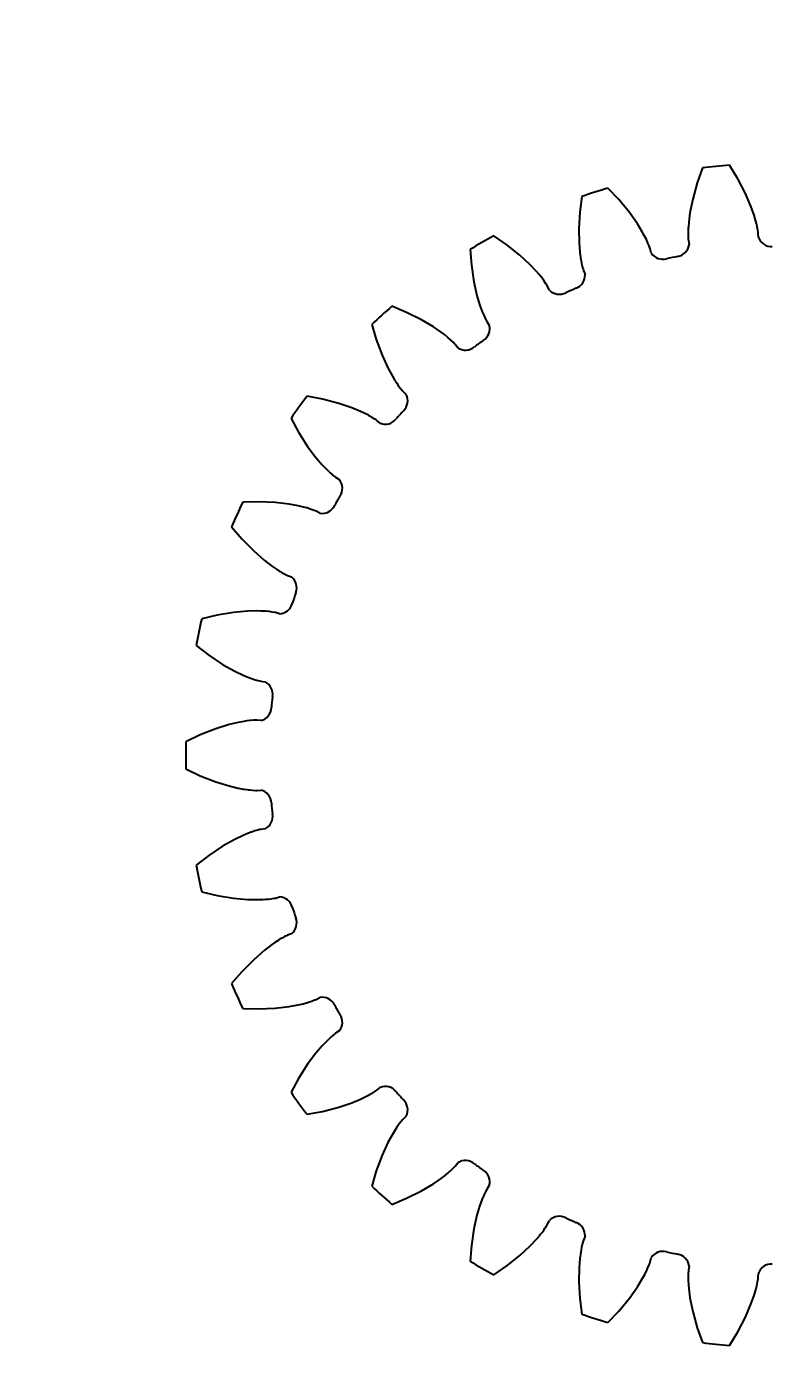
# Model space of a CAD drawing. Extents: x -3282 to 4846, y -1718 to 1845.
# Drawn here: x 65.1 to 125.5, y -8.3 to 100.2 of the extents above; entities that cross this region are included whole.
import ezdxf

# ---------------------------------------------------------------- set-up
doc = ezdxf.new("R2010")
doc.units = 0
doc.layers.get('0').update_dxf_attribs({"linetype": 'CONTINUOUS'})
doc.layers.add('DIMENSION', color=7, linetype='CONTINUOUS')
doc.layers.add('OUTLINE', color=7, linetype='CONTINUOUS')
doc.styles.add('VCDSTYLE14', font='DejaVu Sans Mono')
doc.dimstyles.get("Standard").update_dxf_attribs({"dimtxt": 2.5, "dimasz": 2.5, "dimexe": 1.25, "dimexo": 0.625, "dimtad": 1, "dimcen": 2.5, "dimazin": 3, "dimtfac": 1, "dimtmove": 0, "dimatfit": 3})

# ---------------------------------------------------------------- blocks, each defined once
blk = doc.blocks.new('*D0')
at = {"layer": 'DIMENSION'}
for p, q in [((1920.409424, 1586.460938), (1879.283569, 1563.877319)), ((1904.027975, 1583.74002), (1879.283569, 1563.877319)), ((1879.283569, 1563.877319), (1909.322672, 1574.098123)), ((1874.299874, 1572.952921), (1879.765015, 1563.000732)), ((1867.343814, 1569.133104), (1872.808838, 1559.180908)), ((1872.327515, 1560.057495), (1879.283569, 1563.877319)), ((1872.327515, 1560.057495), (1842.288417, 1549.836677)), ((1846.031494, 1545.617432), (1872.327515, 1560.057495)), ((1847.583118, 1540.194783), (1872.327515, 1560.057495))]:
    blk.add_line(p, q, dxfattribs=at)
at = {"layer": 'DIMENSION', "style": 'VCDSTYLE14'}
blk.add_text('7.9', height=20, rotation=28.77, dxfattribs=at).set_placement((1873.20752, 1561.681519))
blk = doc.blocks.new('*D1')
at = {"layer": 'DIMENSION'}
for p, q in [((1893.807739, 1612.206177), (1887.669786, 1643.337159)), ((1877.409754, 1639.370834), (1893.807739, 1612.206177)), ((1882.990479, 1640.18811), (1893.807739, 1612.206177)), ((1867.365429, 1601.984106), (1894.740479, 1612.566772)), ((1893.807739, 1612.206177), (1917.175781, 1551.758423)), ((1890.733437, 1541.536361), (1918.108521, 1552.119019)), ((1934.379883, 1507.255249), (1917.175781, 1551.758423)), ((1933.573797, 1524.593784), (1917.175781, 1551.758423)), ((1917.175781, 1551.758423), (1923.313769, 1520.627448))]:
    blk.add_line(p, q, dxfattribs=at)
at = {"layer": 'DIMENSION', "style": 'VCDSTYLE14'}
blk.add_text('64.8', height=20, rotation=291.14, dxfattribs=at).set_placement((1910.167725, 1572.65979))
blk = doc.blocks.new('*D2')
at = {"layer": 'DIMENSION'}
for p, q in [((1890.443099, 1628.95426), (1863.278442, 1612.556274)), ((1891.260376, 1623.373535), (1863.278442, 1612.556274)), ((1863.278442, 1612.556274), (1894.409424, 1618.694227)), ((1867.365429, 1601.984106), (1862.917847, 1613.489014)), ((1848.354736, 1606.786987), (1863.278442, 1612.556274)), ((1852.441755, 1596.214883), (1847.994141, 1607.719727)), ((1848.354736, 1606.786987), (1817.223763, 1600.648989)), ((1820.372925, 1595.969727), (1848.354736, 1606.786987)), ((1821.190104, 1590.388962), (1848.354736, 1606.786987))]:
    blk.add_line(p, q, dxfattribs=at)
at = {"layer": 'DIMENSION', "style": 'VCDSTYLE14'}
blk.add_text('16', height=20, rotation=21.14, dxfattribs=at).set_placement((1855.276367, 1610.534912))
blk = doc.blocks.new('*D3')
at = {"layer": 'DIMENSION'}
for p, q in [((2720.820225, 518.82797), (2690.862793, 508.370209)), ((2720.47168, 513.198486), (2690.862793, 508.370209)), ((2455.580078, 470.00296), (2690.862793, 508.370209)), ((2690.862793, 508.370209), (2722.590595, 507.971368)), ((2260.59668, 438.207214), (2455.580078, 470.00296)), ((2455.580078, 470.00296), (2423.852276, 470.401786)), ((2425.622651, 459.545186), (2455.580078, 470.00296))]:
    blk.add_line(p, q, dxfattribs=at)
at = {"layer": 'DIMENSION', "style": 'VCDSTYLE14'}
blk.add_text('%%c 238.4', height=20, rotation=9.26, dxfattribs=at).set_placement((2264.383545, 439.837952))

msp = doc.modelspace()

# ---------------------------------------------------------------- linework, layer by layer
at = {"color": 1}
for p, q in [((122.73853, 87.841848), (122.073485, 88.939137)), ((122.73853, 87.841848), (122.073485, 88.939137)), ((119.875691, 88.70814), (119.453319, 87.496558)), ((119.875691, 88.70814), (119.453319, 87.496558)), ((123.36426, 86.638922), (122.73853, 87.841848)), ((123.36426, 86.638922), (122.73853, 87.841848)), ((113.09064, 86.144129), (112.21199, 87.079169)), ((113.09064, 86.144129), (112.21199, 87.079169)), ((119.453319, 87.496558), (119.091364, 86.189823)), ((119.453319, 87.496558), (119.091364, 86.189823)), ((110.11025, 86.396274), (109.949009, 85.123351)), ((110.11025, 86.396274), (109.949009, 85.123351)), ((113.952799, 85.097587), (113.09064, 86.144129)), ((113.952799, 85.097587), (113.09064, 86.144129)), ((119.091364, 86.189823), (118.869254, 85.081464)), ((119.091364, 86.189823), (118.869254, 85.081464)), ((123.811957, 85.600963), (123.36426, 86.638922)), ((123.811957, 85.600963), (123.36426, 86.638922)), ((109.949009, 85.123351), (109.86665, 83.769917)), ((109.949009, 85.123351), (109.86665, 83.769917)), ((114.606517, 84.175391), (113.952799, 85.097587)), ((114.606517, 84.175391), (113.952799, 85.097587)), ((118.869254, 85.081464), (118.769369, 84.327454)), ((118.869254, 85.081464), (118.769369, 84.327454)), ((124.066427, 84.8842), (123.811957, 85.600963)), ((124.066427, 84.8842), (123.811957, 85.600963)), ((124.159493, 84.57754), (124.066427, 84.884199)), ((124.159493, 84.57754), (124.066427, 84.884199)), ((124.257482, 84.210737), (124.159493, 84.57754)), ((124.257482, 84.210737), (124.159493, 84.57754)), ((109.86665, 83.769917), (109.879834, 82.639599)), ((109.86665, 83.769917), (109.879834, 82.639599)), ((115.004449, 83.527198), (114.606517, 84.175391)), ((115.004449, 83.527198), (114.606517, 84.175391)), ((115.15924, 83.246589), (115.004449, 83.527198)), ((115.15924, 83.246589), (115.004449, 83.527198)), ((118.719417, 83.496814), (118.71852, 83.392958)), ((118.719417, 83.496814), (118.71852, 83.392958)), ((118.722224, 83.619691), (118.719417, 83.496814)), ((118.722224, 83.619691), (118.719417, 83.496814)), ((118.73224, 83.852279), (118.722224, 83.619691)), ((118.73224, 83.852279), (118.722224, 83.619691)), ((118.736649, 83.926751), (118.73224, 83.852279)), ((118.736649, 83.926751), (118.73224, 83.852279)), ((118.769369, 84.327458), (118.736649, 83.926751)), ((118.769369, 84.327458), (118.736649, 83.926751)), ((124.259694, 84.201705), (124.257482, 84.210737)), ((124.259694, 84.201705), (124.257482, 84.210737)), ((124.310459, 83.980688), (124.259694, 84.201705)), ((124.310459, 83.98069), (124.259694, 84.201705)), ((124.325598, 83.908265), (124.310459, 83.98069)), ((124.325598, 83.908265), (124.310459, 83.980688)), ((124.369254, 83.670691), (124.325598, 83.908265)), ((124.369254, 83.670691), (124.325598, 83.908265)), ((124.393844, 83.498665), (124.369254, 83.670691)), ((124.393844, 83.498665), (124.369254, 83.670691)), ((124.402834, 83.415055), (124.393844, 83.498665)), ((124.402834, 83.415055), (124.393844, 83.498665)), ((104.006556, 82.477601), (102.9527, 83.209526)), ((104.006556, 82.477601), (102.9527, 83.209526)), ((105.067463, 81.633181), (104.006556, 82.477601)), ((105.067463, 81.633181), (104.006556, 82.477601)), ((109.879834, 82.639599), (109.938899, 81.881298)), ((109.879834, 82.639599), (109.938899, 81.881298)), ((115.331351, 82.908175), (115.15924, 83.246589)), ((115.331351, 82.908175), (115.15924, 83.246589)), ((115.335392, 82.8998), (115.331351, 82.908175)), ((115.335392, 82.8998), (115.331351, 82.908175)), ((115.431, 82.694168), (115.335392, 82.8998)), ((115.430999, 82.69417), (115.335392, 82.8998)), ((115.460865, 82.626474), (115.430999, 82.69417)), ((115.460865, 82.626474), (115.431, 82.694168)), ((115.552962, 82.403169), (115.460865, 82.626474)), ((115.552962, 82.403169), (115.460865, 82.626474)), ((115.61278, 82.240015), (115.552962, 82.403169)), ((115.61278, 82.240015), (115.552962, 82.403169)), ((118.71852, 83.392958), (118.721549, 83.176254)), ((118.71852, 83.392958), (118.721549, 83.176254)), ((118.721549, 83.176254), (118.721877, 83.165953)), ((118.721549, 83.176254), (118.721877, 83.165953)), ((118.721877, 83.165953), (118.73469, 82.933387)), ((118.721877, 83.165953), (118.73469, 82.933387)), ((118.73469, 82.933387), (118.745764, 82.82048)), ((118.73469, 82.933387), (118.745764, 82.82048)), ((118.745764, 82.82048), (118.80317, 82.476602)), ((118.745764, 82.82048), (118.80317, 82.476602)), ((124.418179, 83.066763), (124.402834, 83.415062)), ((124.418179, 83.066763), (124.402834, 83.415062)), ((101.03887, 82.104577), (101.145808, 80.825948)), ((101.03887, 82.104577), (101.145808, 80.825948)), ((105.898631, 80.867053), (105.067463, 81.633181)), ((105.898631, 80.867053), (105.067463, 81.633181)), ((109.938898, 81.881302), (109.990205, 81.482549)), ((109.938898, 81.881302), (109.990205, 81.482549)), ((109.990205, 81.482549), (110.001375, 81.408787)), ((109.990205, 81.482549), (110.001375, 81.408787)), ((110.001375, 81.408787), (110.039936, 81.1792)), ((110.001375, 81.408787), (110.039936, 81.1792)), ((115.638958, 82.160101), (115.61278, 82.240015)), ((115.638958, 82.160101), (115.61278, 82.240015)), ((115.726381, 81.82261), (115.638956, 82.160108)), ((115.726381, 81.82261), (115.638956, 82.160108)), ((101.145808, 80.825948), (101.346644, 79.484965)), ((101.145808, 80.825948), (101.346644, 79.484965)), ((106.422634, 80.315759), (105.898631, 80.867053)), ((106.422634, 80.315759), (105.898631, 80.867053)), ((106.632385, 80.073465), (106.422634, 80.315759)), ((106.632385, 80.073465), (106.422634, 80.315759)), ((110.039936, 81.1792), (110.062738, 81.058424)), ((110.039936, 81.1792), (110.062738, 81.058424)), ((110.062738, 81.058424), (110.083453, 80.956652)), ((110.062738, 81.058424), (110.083453, 80.956652)), ((110.083453, 80.956652), (110.131472, 80.745313)), ((110.083453, 80.956652), (110.131472, 80.745313)), ((110.131472, 80.745313), (110.133934, 80.735305)), ((110.131472, 80.745313), (110.133934, 80.735305)), ((110.133934, 80.735305), (110.19482, 80.510485)), ((110.133934, 80.735305), (110.19482, 80.510485)), ((110.19482, 80.510485), (110.229127, 80.402348)), ((110.19482, 80.510485), (110.229127, 80.402348)), ((110.229127, 80.402348), (110.356775, 80.077919)), ((110.229127, 80.402348), (110.356775, 80.077919)), ((101.346644, 79.484965), (101.594546, 78.382088)), ((101.346644, 79.484965), (101.594546, 78.382088)), ((106.871094, 79.77823), (106.632385, 80.073465)), ((106.871094, 79.77823), (106.632385, 80.073465)), ((106.876788, 79.770878), (106.871094, 79.77823)), ((106.876788, 79.770878), (106.871094, 79.77823)), ((107.01306, 79.589617), (106.876788, 79.770878)), ((107.013059, 79.589619), (106.876788, 79.770878)), ((107.056348, 79.529613), (107.013059, 79.589619)), ((107.056348, 79.529613), (107.01306, 79.589617)), ((107.192859, 79.330335), (107.056348, 79.529613)), ((107.192859, 79.330335), (107.056348, 79.529613)), ((107.285292, 79.183183), (107.192859, 79.330335)), ((107.285292, 79.183183), (107.192859, 79.330335)), ((107.327513, 79.110458), (107.285292, 79.183183)), ((107.327513, 79.110458), (107.285292, 79.183183)), ((101.594546, 78.382088), (101.80998, 77.652639)), ((101.594546, 78.382088), (101.80998, 77.652639)), ((107.483194, 78.798518), (107.327509, 79.110464)), ((107.483194, 78.798518), (107.327509, 79.110464)), ((95.883295, 77.002508), (94.700292, 77.49933)), ((95.883295, 77.002508), (94.700292, 77.49933)), ((97.096583, 76.397115), (95.883295, 77.002508)), ((97.096583, 76.397115), (95.883295, 77.002508)), ((101.809979, 77.652643), (101.943069, 77.273271)), ((101.809979, 77.652643), (101.943069, 77.273271)), ((101.943069, 77.273271), (101.969332, 77.203443)), ((101.943069, 77.273271), (101.969332, 77.203443)), ((101.969332, 77.203443), (102.054784, 76.98689)), ((101.969332, 77.203443), (102.054784, 76.98689)), ((102.054784, 76.98689), (102.102198, 76.873495)), ((102.054784, 76.98689), (102.102198, 76.873495)), ((93.058016, 76.020619), (93.428459, 74.792164)), ((93.058016, 76.020619), (93.428459, 74.792164)), ((98.068875, 75.820538), (97.096583, 76.397115)), ((98.068875, 75.820538), (97.096583, 76.397115)), ((102.102198, 76.873495), (102.14362, 76.778253)), ((102.102198, 76.873495), (102.14362, 76.778253)), ((102.14362, 76.778253), (102.23453, 76.581516)), ((102.14362, 76.778253), (102.23453, 76.581516)), ((102.23453, 76.581516), (102.239019, 76.572239)), ((102.23453, 76.581516), (102.239019, 76.572239)), ((102.239019, 76.572239), (102.345317, 76.364991)), ((102.239019, 76.572239), (102.345317, 76.364991)), ((102.345317, 76.364991), (102.401357, 76.266349)), ((102.345317, 76.364991), (102.401357, 76.266349)), ((102.401357, 76.266349), (102.593668, 75.975549)), ((102.401357, 76.266349), (102.593668, 75.975549)), ((98.696048, 75.390238), (98.068875, 75.820538)), ((98.696048, 75.390238), (98.068875, 75.820538)), ((98.951591, 75.196848), (98.696048, 75.390238)), ((98.951591, 75.196848), (98.696048, 75.390238)), ((99.246467, 74.957695), (98.951591, 75.196848)), ((99.246467, 74.957695), (98.951591, 75.196848)), ((99.253565, 74.951688), (99.246467, 74.957695)), ((99.253565, 74.951688), (99.246467, 74.957695)), ((99.424545, 74.802721), (99.253565, 74.951688)), ((99.424544, 74.802722), (99.253565, 74.951688)), ((93.428459, 74.792164), (93.903712, 73.522241)), ((93.428459, 74.792164), (93.903712, 73.522241)), ((99.479362, 74.753027), (99.424544, 74.802722)), ((99.479362, 74.753027), (99.424545, 74.802721)), ((99.654323, 74.586487), (99.479362, 74.753027)), ((99.654323, 74.586487), (99.479362, 74.753027)), ((99.775331, 74.461768), (99.654323, 74.586487)), ((99.775331, 74.461768), (99.654323, 74.586487)), ((99.831749, 74.39941), (99.775331, 74.461768)), ((99.831749, 74.39941), (99.775331, 74.461768)), ((100.048884, 74.126656), (99.831744, 74.399416)), ((100.048884, 74.126656), (99.831744, 74.399416)), ((93.903712, 73.522241), (94.375498, 72.495007)), ((93.903712, 73.522241), (94.375498, 72.495007)), ((94.375498, 72.495007), (94.737885, 71.826289)), ((94.375498, 72.495007), (94.737885, 71.826289)), ((94.737883, 71.826292), (94.946941, 71.482881)), ((94.737883, 71.826292), (94.946941, 71.482881)), ((94.946941, 71.482881), (94.987148, 71.42004)), ((94.946941, 71.482881), (94.987148, 71.42004)), ((94.987148, 71.42004), (95.115756, 71.225985)), ((94.987148, 71.42004), (95.115756, 71.225986)), ((95.115756, 71.225986), (95.185711, 71.124926)), ((95.115756, 71.225985), (95.185711, 71.124926)), ((95.185711, 71.124926), (95.24603, 71.040378)), ((95.185711, 71.124926), (95.24603, 71.040378)), ((95.24603, 71.040378), (95.375857, 70.866841)), ((95.24603, 71.040378), (95.375857, 70.866841)), ((95.375857, 70.866841), (95.382176, 70.8587)), ((95.375857, 70.866841), (95.382176, 70.8587)), ((95.382176, 70.8587), (95.529241, 70.678082)), ((95.382176, 70.8587), (95.529241, 70.678082)), ((95.529241, 70.678082), (95.604566, 70.593247)), ((95.529241, 70.678082), (95.604566, 70.593247)), ((95.604566, 70.593247), (95.853134, 70.348786)), ((95.604566, 70.593247), (95.853134, 70.348786)), ((89.075882, 69.958137), (87.815436, 70.198142)), ((89.075882, 69.958137), (87.815436, 70.198142)), ((90.388525, 69.618231), (89.075882, 69.958137)), ((90.388525, 69.618231), (89.075882, 69.958137)), ((91.459448, 69.256404), (90.388525, 69.618231)), ((91.459448, 69.256404), (90.388525, 69.618231)), ((86.516489, 68.410297), (87.134247, 67.285706)), ((86.516489, 68.410297), (87.134247, 67.285706)), ((92.16238, 68.965904), (91.459448, 69.256404)), ((92.16238, 68.965904), (91.459448, 69.256404)), ((92.452546, 68.82987), (92.16238, 68.965904)), ((92.452546, 68.82987), (92.16238, 68.965904)), ((92.790701, 68.657252), (92.452546, 68.82987)), ((92.790701, 68.657252), (92.452546, 68.82987)), ((92.798893, 68.652852), (92.790701, 68.657252)), ((92.798893, 68.652851), (92.790701, 68.657252)), ((92.997109, 68.542689), (92.798893, 68.652852)), ((92.997107, 68.54269), (92.798893, 68.652851)), ((93.06106, 68.505478), (92.997107, 68.54269)), ((93.06106, 68.505478), (92.997109, 68.542689)), ((93.266823, 68.378953), (93.06106, 68.505478)), ((93.266823, 68.378953), (93.06106, 68.505478)), ((93.411117, 68.282119), (93.266823, 68.378953)), ((93.411117, 68.282119), (93.266823, 68.378953)), ((87.134247, 67.285706), (87.863146, 66.142345)), ((87.134247, 67.285706), (87.863146, 66.142345)), ((93.479268, 68.232854), (93.411117, 68.282119)), ((93.479268, 68.232854), (93.411117, 68.282119)), ((93.748367, 68.011204), (93.479262, 68.232858)), ((93.748367, 68.011204), (93.479262, 68.232858)), ((87.863146, 66.142345), (88.538197, 65.235648)), ((87.863146, 66.142345), (88.538197, 65.235648)), ((88.538197, 65.235648), (89.031699, 64.656887)), ((88.538197, 65.235648), (89.031699, 64.656887)), ((89.031696, 64.65689), (89.307585, 64.364449)), ((89.031696, 64.65689), (89.307585, 64.364449)), ((89.307585, 64.364449), (89.359979, 64.311341)), ((89.307585, 64.364449), (89.359979, 64.311341)), ((89.359979, 64.311341), (89.526123, 64.148266)), ((89.359979, 64.311341), (89.526123, 64.148266)), ((89.526123, 64.148266), (89.61556, 64.063959)), ((89.526123, 64.148266), (89.61556, 64.063959)), ((89.61556, 64.063959), (89.69214, 63.993799)), ((89.61556, 64.063959), (89.69214, 63.993799)), ((89.69214, 63.993799), (89.855209, 63.851048)), ((89.69214, 63.993799), (89.85521, 63.851048)), ((89.855209, 63.851048), (89.863084, 63.844398)), ((89.85521, 63.851048), (89.863084, 63.844398)), ((89.863084, 63.844398), (90.044488, 63.698303)), ((89.863084, 63.844398), (90.044488, 63.698303)), ((90.044488, 63.698303), (90.135804, 63.630983)), ((90.044488, 63.698303), (90.135804, 63.630983)), ((90.135804, 63.630983), (90.429767, 63.443544)), ((90.135804, 63.630983), (90.429767, 63.443544)), ((83.881835, 61.652363), (82.599033, 61.625062)), ((83.881835, 61.652363), (82.599033, 61.625062)), ((85.236464, 61.592798), (83.881835, 61.652363)), ((85.236464, 61.592798), (83.881835, 61.652363)), ((86.359212, 61.461535), (85.236464, 61.592798)), ((86.359212, 61.461535), (85.236464, 61.592798)), ((87.107182, 61.323531), (86.359212, 61.461535)), ((87.107182, 61.323531), (86.359212, 61.461535)), ((87.419291, 61.250799), (87.107182, 61.323531)), ((87.419291, 61.250799), (87.107182, 61.323531)), ((87.785945, 61.152259), (87.419291, 61.250799)), ((87.785945, 61.152259), (87.419291, 61.250799)), ((87.794873, 61.149658), (87.785945, 61.152259)), ((87.794874, 61.149658), (87.785945, 61.152259)), ((88.011662, 61.083114), (87.794873, 61.149658)), ((88.01166, 61.083115), (87.794874, 61.149658)), ((88.081952, 61.060013), (88.01166, 61.083115)), ((88.081952, 61.060013), (88.011662, 61.083114)), ((88.309525, 60.979034), (88.081952, 61.060013)), ((88.309525, 60.979034), (88.081952, 61.060013)), ((88.470798, 60.914315), (88.309525, 60.979034)), ((88.470798, 60.914315), (88.309525, 60.979034)), ((88.547703, 60.880296), (88.470798, 60.914315)), ((88.547703, 60.880296), (88.470798, 60.914315)), ((88.857005, 60.719439), (88.547696, 60.880299)), ((88.857005, 60.719439), (88.547696, 60.880299)), ((81.700185, 59.606218), (82.538259, 58.634642)), ((81.700185, 59.606218), (82.538259, 58.634642)), ((82.538259, 58.634642), (83.488948, 57.667812)), ((82.538259, 58.634642), (83.488948, 57.667812)), ((83.488948, 57.667812), (84.33776, 56.92128)), ((83.488948, 57.667812), (84.33776, 56.92128)), ((84.33776, 56.92128), (84.940809, 56.457771)), ((84.33776, 56.92128), (84.940809, 56.457771)), ((84.940806, 56.457774), (85.271468, 56.229084)), ((84.940806, 56.457774), (85.271468, 56.229084)), ((85.271468, 56.229084), (85.333758, 56.188029)), ((85.271468, 56.229084), (85.333758, 56.188029)), ((85.333758, 56.188029), (85.530177, 56.063061)), ((85.333758, 56.188029), (85.530177, 56.063061)), ((85.530177, 56.063061), (85.635188, 55.999192)), ((85.530177, 56.063061), (85.635188, 55.999192)), ((85.635188, 55.999192), (85.724681, 55.946487)), ((85.635188, 55.999192), (85.724681, 55.946487)), ((85.724681, 55.946487), (85.913867, 55.840759)), ((85.724681, 55.946487), (85.913868, 55.840759)), ((85.913867, 55.840759), (85.922952, 55.835892)), ((85.913868, 55.840759), (85.922952, 55.835892)), ((85.922952, 55.835892), (86.130767, 55.730705)), ((85.922952, 55.835892), (86.130767, 55.730705)), ((86.130767, 55.730705), (86.234084, 55.683842)), ((86.130767, 55.730705), (86.234084, 55.683842)), ((86.234084, 55.683842), (86.560595, 55.561618)), ((86.234084, 55.683842), (86.560595, 55.561618)), ((80.528158, 52.448186), (79.279064, 52.154772)), ((80.528158, 52.448186), (79.279064, 52.154772)), ((81.865569, 52.671566), (80.528158, 52.448186)), ((81.865569, 52.671566), (80.528158, 52.448186)), ((82.991073, 52.776605), (81.865569, 52.671566)), ((82.991073, 52.776605), (81.865569, 52.671566)), ((83.751391, 52.797127), (82.991073, 52.776605)), ((83.751391, 52.797127), (82.991073, 52.776605)), ((84.071801, 52.790876), (83.751391, 52.797127)), ((84.071801, 52.790876), (83.751391, 52.797127)), ((84.450931, 52.770721), (84.071801, 52.790876)), ((84.450931, 52.770721), (84.071801, 52.790876)), ((84.460205, 52.770033), (84.450931, 52.770721)), ((84.460205, 52.770033), (84.450931, 52.770721)), ((84.686092, 52.750016), (84.460205, 52.770033)), ((84.68609, 52.750016), (84.460205, 52.770033)), ((84.759649, 52.742034), (84.68609, 52.750016)), ((84.759649, 52.742034), (84.686092, 52.750016)), ((84.999085, 52.710139), (84.759649, 52.742034)), ((84.999085, 52.710139), (84.759649, 52.742034)), ((85.17029, 52.680366), (84.999085, 52.710139)), ((85.17029, 52.680366), (84.999085, 52.710139)), ((85.252587, 52.66308), (85.17029, 52.680366)), ((85.252587, 52.66308), (85.17029, 52.680366)), ((85.588574, 52.570045), (85.252579, 52.663081)), ((85.588574, 52.570045), (85.252579, 52.663081)), ((78.819599, 49.993164), (79.841362, 49.217064)), ((78.819599, 49.993164), (79.841362, 49.217064)), ((79.841362, 49.217064), (80.972291, 48.469022)), ((79.841362, 49.217064), (80.972291, 48.469022)), ((80.972291, 48.469022), (81.957767, 47.915281)), ((80.972291, 48.469022), (81.957767, 47.915281)), ((81.957767, 47.915281), (82.644007, 47.587282)), ((81.957767, 47.915281), (82.644007, 47.587282)), ((82.644003, 47.587284), (83.014987, 47.43234)), ((82.644003, 47.587284), (83.014987, 47.43234)), ((83.014987, 47.43234), (83.084452, 47.405133)), ((83.014987, 47.43234), (83.084452, 47.405133)), ((83.084452, 47.405133), (83.302561, 47.323734)), ((83.084452, 47.405133), (83.302561, 47.323734)), ((83.302561, 47.323734), (83.418556, 47.283093)), ((83.302561, 47.323734), (83.418556, 47.283093)), ((83.418556, 47.283093), (83.517052, 47.250147)), ((83.418556, 47.283093), (83.517052, 47.250147)), ((83.517052, 47.250147), (83.724086, 47.186063)), ((83.517052, 47.250147), (83.724086, 47.186063)), ((83.724086, 47.186063), (83.733984, 47.183191)), ((83.724086, 47.186063), (83.733984, 47.183191)), ((83.733984, 47.183191), (83.959127, 47.12351)), ((83.733984, 47.183191), (83.959127, 47.12351)), ((83.959127, 47.12351), (84.06993, 47.099152)), ((83.959127, 47.12351), (84.06993, 47.099152)), ((84.06993, 47.099152), (84.414717, 47.047484)), ((84.06993, 47.099152), (84.414717, 47.047484)), ((81.502235, 43.581185), (80.423165, 43.244437)), ((81.502235, 43.581185), (80.423165, 43.244437)), ((82.241671, 43.759338), (81.502235, 43.581185)), ((82.241671, 43.759338), (81.502235, 43.581185)), ((82.55638, 43.81984), (82.241672, 43.759338)), ((82.556379, 43.81984), (82.241672, 43.759338)), ((82.931415, 43.878951), (82.556379, 43.81984)), ((82.931415, 43.878951), (82.55638, 43.81984)), ((82.940629, 43.880207), (82.931415, 43.878951)), ((82.940629, 43.880207), (82.931415, 43.878951)), ((83.165742, 43.907591), (82.940629, 43.880207)), ((83.165739, 43.907591), (82.940629, 43.880207)), ((83.239351, 43.915077), (83.165739, 43.907591)), ((83.239351, 43.915077), (83.165742, 43.907591)), ((83.480186, 43.933661), (83.239351, 43.915077)), ((83.480186, 43.933661), (83.239351, 43.915077)), ((83.65384, 43.940134), (83.480186, 43.933661)), ((83.65384, 43.940134), (83.480186, 43.933661)), ((83.737932, 43.940336), (83.65384, 43.940134)), ((83.737932, 43.940336), (83.65384, 43.940134)), ((84.08592, 43.91919), (83.737925, 43.940336)), ((84.08592, 43.91919), (83.737925, 43.940336)), ((79.161422, 42.747874), (78.000629, 42.201171)), ((79.161422, 42.747874), (78.000629, 42.201171)), ((80.423165, 43.244437), (79.161422, 42.747874)), ((80.423165, 43.244437), (79.161422, 42.747874)), ((78.000627, 39.991271), (79.161422, 39.444567)), ((78.000627, 39.991271), (79.161422, 39.444567)), ((79.161422, 39.444567), (80.423165, 38.948005)), ((79.161422, 39.444567), (80.423165, 38.948005)), ((80.423165, 38.948005), (81.502235, 38.611256)), ((80.423165, 38.948005), (81.502235, 38.611256)), ((81.502235, 38.611256), (82.241674, 38.433102)), ((81.502235, 38.611256), (82.241674, 38.433102)), ((82.24167, 38.433103), (82.636761, 38.358677)), ((82.24167, 38.433103), (82.636761, 38.358677)), ((82.636761, 38.358677), (82.710365, 38.346507)), ((82.636761, 38.358677), (82.710365, 38.346507)), ((82.710365, 38.346507), (82.940631, 38.312234)), ((82.710365, 38.346507), (82.940631, 38.312234)), ((82.940631, 38.312234), (83.062542, 38.296598)), ((82.940631, 38.312234), (83.062542, 38.296598)), ((83.062542, 38.296598), (83.165735, 38.28485)), ((83.062542, 38.296598), (83.165735, 38.28485)), ((83.165735, 38.28485), (83.381568, 38.265212)), ((83.165735, 38.28485), (83.381569, 38.265212)), ((83.381568, 38.265212), (83.391847, 38.264461)), ((83.381569, 38.265212), (83.391847, 38.264461)), ((83.391847, 38.264461), (83.624479, 38.252894)), ((83.391847, 38.264461), (83.624479, 38.252894)), ((83.624479, 38.252894), (83.737925, 38.252105)), ((83.624479, 38.252894), (83.737925, 38.252105)), ((83.737925, 38.252105), (84.08592, 38.273251)), ((83.737925, 38.252105), (84.08592, 38.273251)), ((82.939257, 34.729769), (82.644005, 34.605158)), ((82.939256, 34.729769), (82.644005, 34.605158)), ((83.293807, 34.865563), (82.939256, 34.729769)), ((83.293807, 34.865563), (82.939257, 34.729769)), ((83.302559, 34.868707), (83.293807, 34.865563)), ((83.302558, 34.868706), (83.293807, 34.865563)), ((83.517058, 34.942296), (83.302558, 34.868706)), ((83.517056, 34.942296), (83.302559, 34.868707)), ((83.587502, 34.964923), (83.517056, 34.942296)), ((83.587502, 34.964923), (83.517058, 34.942296)), ((83.819211, 35.033173), (83.587502, 34.964923)), ((83.819211, 35.033173), (83.587502, 34.964923)), ((83.987724, 35.075609), (83.819211, 35.033173)), ((83.987724, 35.075609), (83.819211, 35.033173)), ((84.069937, 35.09329), (83.987724, 35.075609)), ((84.069937, 35.09329), (83.987724, 35.075609)), ((84.414717, 35.144957), (84.06993, 35.093289)), ((84.414717, 35.144957), (84.06993, 35.093289)), ((80.972291, 33.723419), (79.841362, 32.975377)), ((80.972291, 33.723419), (79.841362, 32.975377)), ((81.957767, 34.27716), (80.972291, 33.723419)), ((81.957767, 34.27716), (80.972291, 33.723419)), ((82.644005, 34.605158), (81.957767, 34.27716)), ((82.644005, 34.605158), (81.957767, 34.27716)), ((79.841362, 32.975377), (78.8196, 32.199278)), ((79.841362, 32.975377), (78.8196, 32.199278)), ((79.279063, 30.037669), (80.528158, 29.744255)), ((79.279063, 30.037669), (80.528158, 29.744255)), ((80.528158, 29.744255), (81.865569, 29.520875)), ((80.528158, 29.744255), (81.865569, 29.520875)), ((81.865569, 29.520875), (82.991073, 29.415837)), ((81.865569, 29.520875), (82.991073, 29.415837)), ((82.991073, 29.415837), (83.751394, 29.395314)), ((82.991073, 29.415837), (83.751394, 29.395314)), ((83.75139, 29.395314), (84.153321, 29.404658)), ((83.75139, 29.395314), (84.153321, 29.404658)), ((84.153321, 29.404658), (84.227847, 29.408057)), ((84.153321, 29.404658), (84.227847, 29.408057)), ((84.227847, 29.408057), (84.460207, 29.422408)), ((84.227847, 29.408057), (84.460207, 29.422408)), ((84.460207, 29.422408), (84.582704, 29.432461)), ((84.460207, 29.422408), (84.582704, 29.432461)), ((84.582704, 29.432461), (84.686085, 29.442424)), ((84.582704, 29.432461), (84.686085, 29.442424)), ((84.686085, 29.442424), (84.901285, 29.468089)), ((84.686085, 29.442424), (84.901286, 29.468089)), ((84.901285, 29.468089), (84.911496, 29.469492)), ((84.901286, 29.468089), (84.911496, 29.469492)), ((84.911496, 29.469492), (85.141448, 29.506544)), ((84.911496, 29.469492), (85.141448, 29.506544)), ((85.141448, 29.506544), (85.252579, 29.52936)), ((85.141448, 29.506544), (85.252579, 29.52936)), ((85.252579, 29.52936), (85.588574, 29.622396)), ((85.252579, 29.52936), (85.588574, 29.622396)), ((85.522268, 26.124484), (85.203699, 25.917943)), ((85.522268, 26.124484), (85.203699, 25.917943)), ((85.530175, 26.129379), (85.522268, 26.124484)), ((85.530175, 26.129379), (85.522268, 26.124484)), ((85.724687, 26.245957), (85.530175, 26.129379)), ((85.724685, 26.245956), (85.530175, 26.129379)), ((85.788888, 26.282735), (85.724685, 26.245956)), ((85.788888, 26.282735), (85.724687, 26.245957)), ((86.001343, 26.397669), (85.788888, 26.282735)), ((86.001343, 26.397669), (85.788888, 26.282735)), ((86.157351, 26.474214), (86.001343, 26.397669)), ((86.157351, 26.474214), (86.001343, 26.397669)), ((86.234091, 26.508602), (86.157351, 26.474214)), ((86.234091, 26.508602), (86.157351, 26.474214)), ((86.560595, 26.630823), (86.234084, 26.508599)), ((86.560595, 26.630823), (86.234084, 26.508599)), ((84.33776, 25.271161), (83.488948, 24.524629)), ((84.33776, 25.271161), (83.488948, 24.524629)), ((84.940807, 25.734668), (84.33776, 25.271161)), ((84.940807, 25.734668), (84.33776, 25.271161)), ((85.203699, 25.917943), (84.940807, 25.734668)), ((85.203699, 25.917943), (84.940807, 25.734668)), ((83.488948, 24.524629), (82.538259, 23.557799)), ((83.488948, 24.524629), (82.538259, 23.557799)), ((82.538259, 23.557799), (81.700185, 22.586224)), ((82.538259, 23.557799), (81.700185, 22.586224)), ((85.236464, 20.599643), (86.359212, 20.730906)), ((85.236464, 20.599643), (86.359212, 20.730906)), ((86.359212, 20.730906), (87.107185, 20.868911)), ((86.359212, 20.730906), (87.107185, 20.868911)), ((87.10718, 20.86891), (87.498386, 20.961616)), ((87.10718, 20.86891), (87.498386, 20.961616)), ((87.498386, 20.961616), (87.570577, 20.980436)), ((87.498386, 20.961616), (87.570577, 20.980436)), ((87.570577, 20.980436), (87.794876, 21.042784)), ((87.570577, 20.980436), (87.794875, 21.042784)), ((87.794875, 21.042784), (87.912606, 21.078085)), ((87.794876, 21.042784), (87.912606, 21.078085)), ((87.912606, 21.078085), (88.011656, 21.109325)), ((87.912606, 21.078085), (88.011656, 21.109325)), ((88.011656, 21.109325), (88.216817, 21.179172)), ((88.011656, 21.109325), (88.216818, 21.179172)), ((88.216817, 21.179172), (88.226513, 21.182667)), ((88.216818, 21.179172), (88.226513, 21.182667)), ((88.226513, 21.182667), (88.443737, 21.266719)), ((88.226513, 21.182667), (88.443737, 21.266719)), ((88.443737, 21.266719), (88.547696, 21.312142)), ((88.443737, 21.266719), (88.547696, 21.312142)), ((88.547696, 21.312142), (88.857005, 21.473002)), ((88.547696, 21.312142), (88.857005, 21.473002)), ((82.599032, 20.567379), (83.881835, 20.540079)), ((82.599032, 20.567379), (83.881835, 20.540079)), ((83.881835, 20.540079), (85.236464, 20.599643)), ((83.881835, 20.540079), (85.236464, 20.599643)), ((90.067896, 18.511871), (89.931212, 18.404563)), ((90.067896, 18.511871), (89.931212, 18.404563)), ((90.13581, 18.561462), (90.067896, 18.511871)), ((90.13581, 18.561462), (90.067896, 18.511871)), ((90.429767, 18.748897), (90.135804, 18.561458)), ((90.429767, 18.748897), (90.135804, 18.561458)), ((89.031697, 17.535552), (88.538197, 16.956793)), ((89.031697, 17.535552), (88.538197, 16.956793)), ((89.250739, 17.76948), (89.031697, 17.535552)), ((89.250739, 17.76948), (89.031697, 17.535552)), ((89.519405, 18.037742), (89.250739, 17.76948)), ((89.519405, 18.037742), (89.250739, 17.76948)), ((89.526122, 18.044174), (89.519405, 18.037742)), ((89.526121, 18.044173), (89.519405, 18.037742)), ((89.692145, 18.198646), (89.526121, 18.044173)), ((89.692143, 18.198645), (89.526122, 18.044174)), ((89.747296, 18.247969), (89.692143, 18.198645)), ((89.747296, 18.247969), (89.692145, 18.198646)), ((89.931212, 18.404563), (89.747296, 18.247969)), ((89.931212, 18.404563), (89.747296, 18.247969)), ((88.538197, 16.956793), (87.863146, 16.050096)), ((88.538197, 16.956793), (87.863146, 16.050096)), ((87.863146, 16.050096), (87.134247, 14.906735)), ((87.863146, 16.050096), (87.134247, 14.906735)), ((87.134247, 14.906735), (86.516489, 13.782146)), ((87.134247, 14.906735), (86.516489, 13.782146)), ((93.479262, 13.959583), (93.748367, 14.181237)), ((93.479262, 13.959583), (93.748367, 14.181237)), ((91.459448, 12.936037), (92.162382, 13.226538)), ((91.459448, 12.936037), (92.162382, 13.226538)), ((92.162378, 13.226537), (92.525761, 13.398553)), ((92.162378, 13.226537), (92.525761, 13.398553)), ((92.525761, 13.398553), (92.592461, 13.431971)), ((92.525761, 13.398553), (92.59246, 13.431971)), ((92.59246, 13.431971), (92.798895, 13.539591)), ((92.592461, 13.431971), (92.798895, 13.539591)), ((92.798895, 13.539591), (92.906713, 13.598598)), ((92.798895, 13.539591), (92.906713, 13.598598)), ((92.906713, 13.598598), (92.997104, 13.649749)), ((92.906713, 13.598598), (92.997103, 13.649749)), ((92.997103, 13.649749), (93.18326, 13.760725)), ((92.997104, 13.649749), (93.18326, 13.760725)), ((93.18326, 13.760725), (93.192017, 13.766159)), ((93.18326, 13.760725), (93.192017, 13.766159)), ((93.192017, 13.766159), (93.387019, 13.893539)), ((93.192017, 13.766159), (93.387019, 13.893539)), ((93.387019, 13.893539), (93.479262, 13.959583)), ((93.387019, 13.893539), (93.479262, 13.959583)), ((87.815435, 11.994298), (89.075882, 12.234304)), ((87.815435, 11.994298), (89.075882, 12.234304)), ((89.075882, 12.234304), (90.388525, 12.57421)), ((89.075882, 12.234304), (90.388525, 12.57421)), ((90.388525, 12.57421), (91.459448, 12.936037)), ((90.388525, 12.57421), (91.459448, 12.936037)), ((95.110523, 10.958766), (94.903503, 10.640508)), ((95.110523, 10.958766), (94.903503, 10.640508)), ((95.115755, 10.966454), (95.110523, 10.958766)), ((95.115755, 10.966453), (95.110523, 10.958766)), ((95.246034, 11.152069), (95.115755, 10.966453)), ((95.246033, 11.152067), (95.115755, 10.966454)), ((95.289725, 11.21178), (95.246033, 11.152067)), ((95.289725, 11.21178), (95.246034, 11.152069)), ((95.437065, 11.40319), (95.289725, 11.21178)), ((95.437065, 11.40319), (95.289725, 11.21178)), ((95.548452, 11.536572), (95.437065, 11.40319)), ((95.548452, 11.536572), (95.437065, 11.40319)), ((95.60457, 11.5992), (95.548452, 11.536572)), ((95.60457, 11.5992), (95.548452, 11.536572)), ((95.853134, 11.843656), (95.604566, 11.599194)), ((95.853134, 11.843656), (95.604566, 11.599194)), ((94.737884, 10.36615), (94.375498, 9.697434)), ((94.737884, 10.36615), (94.375498, 9.697434)), ((94.903503, 10.640508), (94.737884, 10.36615)), ((94.903503, 10.640508), (94.737884, 10.36615)), ((94.375498, 9.697434), (93.903712, 8.6702)), ((94.375498, 9.697434), (93.903712, 8.6702)), ((93.903712, 8.6702), (93.428459, 7.400277)), ((93.903712, 8.6702), (93.428459, 7.400277)), ((99.590992, 7.544107), (99.755248, 7.709246)), ((99.590992, 7.544107), (99.755248, 7.709246)), ((99.755248, 7.709246), (99.831744, 7.793025)), ((99.755248, 7.709246), (99.831744, 7.793025)), ((99.831744, 7.793025), (100.048884, 8.065785)), ((99.831744, 7.793025), (100.048884, 8.065785)), ((93.428459, 7.400277), (93.058016, 6.171824)), ((93.428459, 7.400277), (93.058016, 6.171824)), ((98.068875, 6.371903), (98.69605, 6.802205)), ((98.068875, 6.371903), (98.69605, 6.802205)), ((98.696047, 6.802202), (99.015724, 7.046011)), ((98.696047, 6.802202), (99.015724, 7.046011)), ((99.015724, 7.046011), (99.074018, 7.092567)), ((99.015724, 7.046011), (99.074018, 7.092567)), ((99.074018, 7.092567), (99.253567, 7.240755)), ((99.074018, 7.092567), (99.253567, 7.240755)), ((99.253567, 7.240755), (99.34676, 7.320889)), ((99.253567, 7.240755), (99.34676, 7.320889)), ((99.34676, 7.320889), (99.42454, 7.389716)), ((99.34676, 7.320889), (99.42454, 7.389716)), ((99.42454, 7.389716), (99.583555, 7.536971)), ((99.42454, 7.389716), (99.583556, 7.536971)), ((99.583555, 7.536971), (99.590992, 7.544107)), ((99.583556, 7.536971), (99.590992, 7.544107)), ((95.883295, 5.189934), (97.096583, 5.795326)), ((95.883295, 5.189934), (97.096583, 5.795326)), ((97.096583, 5.795326), (98.068875, 6.371903)), ((97.096583, 5.795326), (98.068875, 6.371903)), ((102.173945, 5.481685), (102.143622, 5.414193)), ((102.173945, 5.481685), (102.143623, 5.414195)), ((102.278268, 5.699546), (102.173945, 5.481685)), ((102.278268, 5.699546), (102.173945, 5.481685)), ((102.35949, 5.853171), (102.278268, 5.699546)), ((102.35949, 5.853171), (102.278268, 5.699546)), ((102.401361, 5.926098), (102.35949, 5.853171)), ((102.401361, 5.926098), (102.35949, 5.853171)), ((102.593668, 6.216892), (102.401357, 5.926092)), ((102.593668, 6.216892), (102.401357, 5.926092)), ((94.700291, 4.693111), (95.883295, 5.189934)), ((94.700291, 4.693111), (95.883295, 5.189934)), ((101.809979, 4.5398), (101.594546, 3.810353)), ((101.809979, 4.5398), (101.594546, 3.810353)), ((101.914937, 4.842596), (101.809979, 4.5398)), ((101.914937, 4.842596), (101.809979, 4.5398)), ((102.051263, 5.196942), (101.914937, 4.842596)), ((102.051263, 5.196942), (101.914937, 4.842596)), ((102.054783, 5.205549), (102.051263, 5.196942)), ((102.054783, 5.205549), (102.051263, 5.196942)), ((102.143623, 5.414195), (102.054783, 5.205549)), ((102.143622, 5.414193), (102.054783, 5.205549)), ((101.594546, 3.810353), (101.346644, 2.707476)), ((101.594546, 3.810353), (101.346644, 2.707476)), ((107.327509, 3.081977), (107.483194, 3.393923)), ((107.327509, 3.081977), (107.483194, 3.393923)), ((101.346644, 2.707476), (101.145808, 1.366494)), ((101.346644, 2.707476), (101.145808, 1.366494)), ((106.422633, 1.876681), (106.684634, 2.181627)), ((106.422633, 1.876681), (106.684634, 2.181627)), ((106.684634, 2.181627), (106.731975, 2.239285)), ((106.684634, 2.181627), (106.731975, 2.239285)), ((106.731975, 2.239285), (106.87679, 2.421565)), ((106.731975, 2.239285), (106.876789, 2.421565)), ((106.876789, 2.421565), (106.951286, 2.519324)), ((106.87679, 2.421565), (106.951286, 2.519324)), ((106.951286, 2.519324), (107.013056, 2.602818)), ((106.951286, 2.519324), (107.013056, 2.602818)), ((107.013056, 2.602818), (107.137981, 2.779917)), ((107.013056, 2.602818), (107.13798, 2.779916)), ((107.13798, 2.779916), (107.143771, 2.788443)), ((107.137981, 2.779917), (107.143771, 2.788443)), ((107.143771, 2.788443), (107.270103, 2.984124)), ((107.143771, 2.788443), (107.270103, 2.984124)), ((107.270103, 2.984124), (107.327509, 3.081977)), ((107.270103, 2.984124), (107.327509, 3.081977)), ((101.145808, 1.366494), (101.03887, 0.087865)), ((101.145808, 1.366494), (101.03887, 0.087865)), ((105.067463, 0.55926), (105.898631, 1.325389)), ((105.067463, 0.55926), (105.898631, 1.325389)), ((105.898631, 1.325389), (106.422636, 1.876684)), ((105.898631, 1.325389), (106.422636, 1.876684)), ((110.083455, 1.235796), (110.039935, 1.013239)), ((110.083454, 1.235794), (110.039936, 1.013239)), ((110.099082, 1.308116), (110.083454, 1.235794)), ((110.099082, 1.308116), (110.083455, 1.235796)), ((110.15583, 1.542906), (110.099082, 1.308116)), ((110.15583, 1.542906), (110.099082, 1.308116)), ((110.203336, 1.710061), (110.15583, 1.542906)), ((110.203336, 1.710061), (110.15583, 1.542906)), ((110.22913, 1.7901), (110.203336, 1.710061)), ((110.22913, 1.7901), (110.203336, 1.710061)), ((110.356775, 2.114522), (110.229127, 1.790093)), ((110.356775, 2.114522), (110.229127, 1.790093)), ((104.006556, -0.28516), (105.067463, 0.55926)), ((104.006556, -0.28516), (105.067463, 0.55926)), ((109.938898, 0.31114), (109.879834, -0.447157)), ((109.938898, 0.31114), (109.879834, -0.447157)), ((109.978608, 0.629142), (109.938898, 0.311141)), ((109.978608, 0.629142), (109.938898, 0.311141)), ((110.038282, 1.004088), (109.978608, 0.629142)), ((110.038282, 1.004088), (109.978608, 0.629142)), ((110.039935, 1.013239), (110.038282, 1.004088)), ((110.039936, 1.013239), (110.038282, 1.004088)), ((115.603149, -0.075317), (115.638956, 0.032334)), ((115.603149, -0.075317), (115.638956, 0.032334)), ((115.638956, 0.032334), (115.726381, 0.369831)), ((115.638956, 0.032334), (115.726381, 0.369831)), ((102.952699, -1.017086), (104.006556, -0.28516)), ((102.952699, -1.017086), (104.006556, -0.28516)), ((109.879834, -0.447157), (109.86665, -1.577475)), ((109.879834, -0.447157), (109.86665, -1.577475)), ((115.004448, -1.334758), (115.197322, -0.982003)), ((115.004448, -1.334758), (115.197322, -0.982003)), ((115.197322, -0.982003), (115.231641, -0.915762)), ((115.197322, -0.982003), (115.231641, -0.915762)), ((115.231641, -0.915762), (115.335393, -0.707357)), ((115.231641, -0.915762), (115.335393, -0.707357)), ((115.335393, -0.707357), (115.387936, -0.596245)), ((115.335393, -0.707357), (115.387936, -0.596245)), ((115.387936, -0.596245), (115.430997, -0.501733)), ((115.387936, -0.596245), (115.430997, -0.501733)), ((115.430997, -0.501733), (115.516371, -0.302531)), ((115.430997, -0.501733), (115.51637, -0.302532)), ((115.51637, -0.302532), (115.520261, -0.292988)), ((115.516371, -0.302531), (115.520261, -0.292988)), ((115.520261, -0.292988), (115.603149, -0.075317)), ((115.520261, -0.292988), (115.603149, -0.075317)), ((118.725461, -0.885064), (118.718769, -1.126522)), ((118.725461, -0.885064), (118.718769, -1.126522)), ((118.737176, -0.711684), (118.725461, -0.885064)), ((118.737176, -0.711684), (118.725461, -0.885064)), ((118.745765, -0.628032), (118.737176, -0.711684)), ((118.745765, -0.628032), (118.737176, -0.711684)), ((118.80317, -0.28416), (118.745764, -0.628039)), ((118.80317, -0.28416), (118.745764, -0.628039)), ((124.402834, -1.222621), (124.418179, -0.874322)), ((124.402834, -1.222621), (124.418179, -0.874322)), ((109.86665, -1.577475), (109.949009, -2.93091)), ((109.86665, -1.577475), (109.949009, -2.93091)), ((113.952799, -2.905146), (114.606517, -1.98295)), ((113.952799, -2.905146), (114.606517, -1.98295)), ((114.606517, -1.98295), (115.00445, -1.334754)), ((114.606517, -1.98295), (115.00445, -1.334754)), ((118.718769, -1.126522), (118.71852, -1.200511)), ((118.718769, -1.126522), (118.71852, -1.200513)), ((118.71852, -1.200511), (118.722224, -1.427253)), ((118.71852, -1.200513), (118.722224, -1.427252)), ((118.722224, -1.427252), (118.722509, -1.436547)), ((118.722224, -1.427253), (118.722509, -1.436547)), ((118.722509, -1.436547), (118.742094, -1.815707)), ((118.722509, -1.436547), (118.742094, -1.815707)), ((118.742094, -1.815707), (118.769369, -2.135015)), ((118.742094, -1.815707), (118.769369, -2.135015)), ((118.769369, -2.135015), (118.869254, -2.889023)), ((118.769369, -2.135015), (118.869254, -2.889023)), ((124.20154, -2.234684), (124.259694, -2.009262)), ((124.20154, -2.234684), (124.259694, -2.009262)), ((124.259694, -2.009262), (124.287988, -1.889654)), ((124.259694, -2.009262), (124.287988, -1.889654)), ((124.287988, -1.889654), (124.310458, -1.788254)), ((124.287988, -1.889654), (124.310458, -1.788254)), ((124.310458, -1.788254), (124.35255, -1.575655)), ((124.310458, -1.788254), (124.35255, -1.575655)), ((124.35255, -1.575655), (124.354371, -1.565511)), ((124.35255, -1.575655), (124.354371, -1.565511)), ((124.354371, -1.565511), (124.390191, -1.335363)), ((124.354371, -1.565511), (124.390191, -1.335363)), ((124.390191, -1.335363), (124.402834, -1.222621)), ((124.390191, -1.335363), (124.402834, -1.222621)), ((109.949009, -2.93091), (110.110249, -4.203831)), ((109.949009, -2.93091), (110.110249, -4.203831)), ((113.09064, -3.951688), (113.952799, -2.905146)), ((113.09064, -3.951688), (113.952799, -2.905146)), ((118.869254, -2.889023), (119.091364, -3.997382)), ((118.869254, -2.889023), (119.091364, -3.997382)), ((123.811957, -3.408522), (124.066427, -2.691756)), ((123.811957, -3.408522), (124.066427, -2.691756)), ((124.066426, -2.69176), (124.181743, -2.306613)), ((124.066426, -2.69176), (124.181743, -2.306613)), ((124.181743, -2.306613), (124.20154, -2.234684)), ((124.181743, -2.306613), (124.20154, -2.234684)), ((112.211989, -4.886729), (113.09064, -3.951688)), ((112.211989, -4.886729), (113.09064, -3.951688)), ((119.091364, -3.997382), (119.453319, -5.304117)), ((119.091364, -3.997382), (119.453319, -5.304117)), ((123.36426, -4.446481), (123.811957, -3.408522)), ((123.36426, -4.446481), (123.811957, -3.408522)), ((119.453319, -5.304117), (119.875691, -6.515698)), ((119.453319, -5.304117), (119.875691, -6.515698)), ((122.73853, -5.649407), (123.36426, -4.446481)), ((122.73853, -5.649407), (123.36426, -4.446481)), ((122.073485, -6.746697), (122.73853, -5.649407)), ((122.073485, -6.746697), (122.73853, -5.649407))]:
    msp.add_line(p, q, dxfattribs=at)
for centre, radius, start, end in [((125.990625, 41.099237), 48, 94.680946, 97.319054), ((125.990005, 41.099105), 48, 106.680946, 109.319054), ((125.989425, 41.098847), 48, 118.680946, 121.319054), ((117.691456, 82.648987), 1.125, 278.380123, 351.185747), ((125.469758, 83.46652), 1.125, 200.814253, 273.619877), ((116.671867, 82.432267), 1.125, 212.814253, 285.619877), ((125.990942, 41.096221), 41.25, 101.374728, 102.625272), ((109.233513, 80.015399), 1.125, 290.380123, 3.185747), ((108.281264, 79.591431), 1.125, 224.814253, 297.619877), ((125.990942, 41.096221), 41.25, 113.374728, 114.625272), ((125.988912, 41.098474), 48, 130.680946, 133.319054), ((101.507951, 75.680857), 1.125, 302.380123, 15.185747), ((100.664659, 75.068169), 1.125, 236.814253, 309.619877), ((125.990942, 41.096221), 41.25, 125.374728, 126.625272), ((125.988488, 41.098003), 48, 142.680946, 145.319054), ((94.852413, 69.834799), 1.125, 314.380123, 27.185747), ((94.154933, 69.06017), 1.125, 248.814253, 321.619877), ((125.990942, 41.096221), 41.25, 137.374728, 138.625272), ((89.557778, 62.732728), 1.125, 326.380123, 39.185747), ((125.990942, 41.096221), 41.25, 149.374728, 150.625272), ((125.988171, 41.097454), 48, 154.680946, 157.319054), ((89.036595, 61.830012), 1.125, 260.814253, 333.619877), ((85.855447, 54.685038), 1.125, 338.380123, 51.185747), ((125.990942, 41.096221), 41.25, 161.374728, 162.625272), ((85.533338, 53.693688), 1.125, 272.814253, 345.619877), ((125.987975, 41.096851), 48, 166.680946, 169.319054), ((83.90723, 46.043451), 1.125, 350.380123, 63.185747), ((125.990942, 41.096221), 41.25, 173.374728, 174.625272), ((83.798273, 45.006794), 1.125, 284.814253, 357.619877), ((125.987909, 41.096221), 48, 178.680946, 181.319054), ((83.798273, 37.185647), 1.125, 2.380123, 75.185747), ((125.990942, 41.096221), 41.25, 185.374728, 186.625272), ((83.90723, 36.14899), 1.125, 296.814253, 9.619877), ((125.987975, 41.09559), 48, 190.680946, 193.319054), ((85.533338, 28.498753), 1.125, 14.380123, 87.185747), ((125.990942, 41.096221), 41.25, 197.374728, 198.625272), ((85.855447, 27.507403), 1.125, 308.814253, 21.619877), ((125.988171, 41.094987), 48, 202.680946, 205.319054), ((89.036595, 20.362429), 1.125, 26.380123, 99.185747), ((125.990942, 41.096221), 41.25, 209.374728, 210.625272), ((89.557778, 19.459713), 1.125, 320.814253, 33.619877), ((94.154933, 13.132271), 1.125, 38.380123, 111.185747), ((125.988488, 41.094438), 48, 214.680946, 217.319054), ((125.990942, 41.096221), 41.25, 221.374728, 222.625272), ((94.852413, 12.357642), 1.125, 332.814253, 45.619877), ((100.664659, 7.124272), 1.125, 50.380123, 123.185747), ((125.990942, 41.096221), 41.25, 233.374728, 234.625272), ((101.507951, 6.511585), 1.125, 344.814253, 57.619877), ((125.988912, 41.093967), 48, 226.680946, 229.319054), ((108.281264, 2.601011), 1.125, 62.380123, 135.185747), ((125.990942, 41.096221), 41.25, 245.374728, 246.625272), ((109.233513, 2.177042), 1.125, 356.814253, 69.619877), ((125.989425, 41.093594), 48, 238.680946, 241.319054), ((116.671867, -0.239826), 1.125, 74.380123, 147.185747), ((125.990942, 41.096221), 41.25, 257.374728, 258.625272), ((117.691456, -0.456546), 1.125, 8.814253, 81.619877), ((125.469758, -1.274079), 1.125, 86.380123, 159.185747), ((125.990005, 41.093336), 48, 250.680946, 253.319054), ((125.990625, 41.093204), 48, 262.680946, 265.319054)]:
    msp.add_arc(centre, radius, start, end, dxfattribs=at)
at = {"layer": 'OUTLINE'}
msp.add_circle((125.990942, 41.096221), 175, dxfattribs=at)

# ---------------------------------------------------------------- dimensions: what is measured, and where the dimension line sits
at = {"layer": 'DIMENSION'}
for picture in ['*D1', '*D2', '*D0', '*D3']:
    dim = msp.add_linear_dim(base=(0, 0), p1=(0, 0), p2=(0, 0), dimstyle='Standard', dxfattribs=at)
    dim.commit()
    dim.dimension.update_dxf_attribs({"geometry": picture, "text_midpoint": (0, 0)})

doc.saveas('drawing.dxf')
